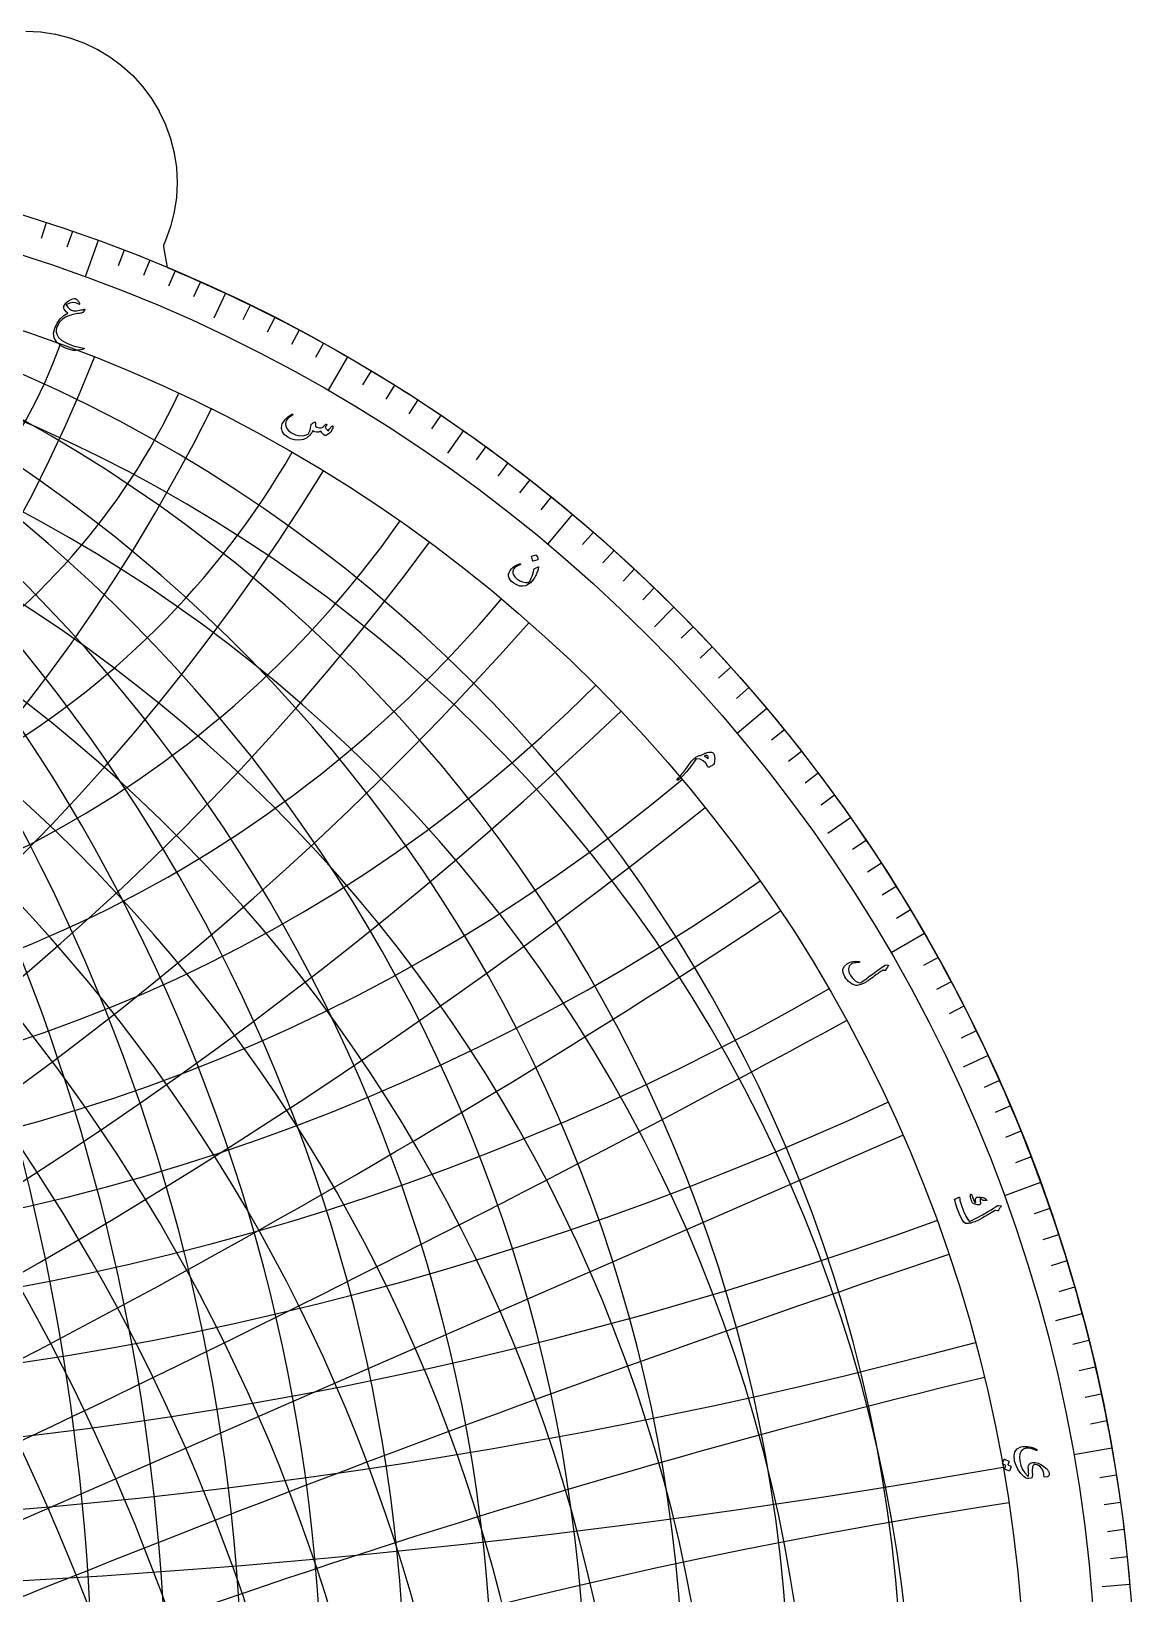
# Model space of a CAD drawing. Header units: millimetres. Extents: x -92 to 92, y -92 to 120.
# Drawn here: x 27.7 to 92.5, y 7.5 to 99.2 of the extents above; entities that cross this region are included whole.
import ezdxf

# ---------------------------------------------------------------- set-up
doc = ezdxf.new("R2010")
doc.units = ezdxf.units.MM
for name, color, linetype in [('CUT_OUTER', 1, 'Continuous'), ('ENGRAVE', 7, 'Continuous'), ('ENGRAVE_FINE', 8, 'Continuous'), ('TEXT', 5, 'Continuous')]:
    doc.layers.add(name, color=color, linetype=linetype)

msp = doc.modelspace()

# ---------------------------------------------------------------- linework, layer by layer
at = {"layer": 'CUT_OUTER'}
msp.add_lwpolyline([(27.3874, 99.2073), (28.243, 99.1653), (28.2577, 99.1638), (29.1051, 99.0381), (29.1195, 99.0352), (29.9506, 98.8271), (29.9647, 98.8228), (30.7713, 98.5342), (30.7849, 98.5286), (31.5593, 98.1623), (31.5723, 98.1553), (32.3071, 97.7149), (32.3194, 97.7067), (33.0075, 97.1964), (33.0189, 97.187), (33.6537, 96.6117), (33.6641, 96.6013), (34.2394, 95.9665), (34.2487, 95.9551), (34.7591, 95.267), (34.7672, 95.2548), (35.2077, 94.52), (35.2146, 94.507), (35.5809, 93.7325), (35.5865, 93.7189), (35.8751, 92.9123), (35.8794, 92.8982), (36.0876, 92.0672), (36.0905, 92.0528), (36.2162, 91.2053), (36.2176, 91.1907), (36.2596, 90.335), (36.2596, 90.3203), (36.2176, 89.4646), (36.2162, 89.45), (36.0905, 88.6025), (36.0876, 88.5881), (35.8794, 87.7571), (35.8751, 87.743), (35.5865, 86.9364), (35.5809, 86.9228), (35.4941, 86.7392), (35.4825, 86.7111), (35.4738, 86.6821), (35.4681, 86.6523), (35.4655, 86.622), (35.4659, 86.5917), (35.4693, 86.5616), (35.6722, 85.3444), (35.9219, 85.24), (36.4443, 85.018), (36.9652, 84.7928), (37.4848, 84.5644), (38.003, 84.3328), (38.5197, 84.098), (39.035, 83.8601), (39.5488, 83.619), (40.0612, 83.3748), (40.572, 83.1274), (41.0813, 82.8769), (41.589, 82.6232), (42.0952, 82.3665), (42.5998, 82.1067), (43.1028, 81.8437), (43.6042, 81.5777), (44.1039, 81.3086), (44.602, 81.0365), (45.0984, 80.7613), (45.5931, 80.483), (46.0861, 80.2018), (46.5773, 79.9175), (47.0668, 79.6302), (47.5545, 79.3399), (48.0404, 79.0466), (48.5245, 78.7504), (49.0068, 78.4511), (49.4873, 78.149), (49.9659, 77.8438), (50.4426, 77.5358), (50.9174, 77.2248), (51.3902, 76.9109), (51.8612, 76.5942), (52.3302, 76.2745), (52.7972, 75.952), (53.2623, 75.6266), (53.7253, 75.2984), (54.1863, 74.9673), (54.6453, 74.6334), (55.1022, 74.2967), (55.557, 73.9572), (56.0098, 73.6149), (56.4604, 73.2699), (56.9089, 72.922), (57.3553, 72.5715), (57.7995, 72.2182), (58.2415, 71.8622), (58.6814, 71.5035), (59.119, 71.1421), (59.5544, 70.778), (59.9876, 70.4112), (60.4185, 70.0418), (60.8471, 69.6698), (61.2735, 69.2951), (61.6975, 68.9178), (62.1192, 68.538), (62.5386, 68.1555), (62.9556, 67.7705), (63.3702, 67.383), (63.7825, 66.9929), (64.1924, 66.6002), (64.5998, 66.2051), (65.0048, 65.8075), (65.4074, 65.4074), (65.8075, 65.0048), (66.2051, 64.5998), (66.6002, 64.1924), (66.9929, 63.7825), (67.383, 63.3702), (67.7705, 62.9556), (68.1555, 62.5386), (68.538, 62.1192), (68.9178, 61.6975), (69.2951, 61.2735), (69.6698, 60.8471), (70.0418, 60.4185), (70.4112, 59.9876), (70.778, 59.5544), (71.1421, 59.119), (71.5035, 58.6814), (71.8622, 58.2415), (72.2182, 57.7995), (72.5715, 57.3553), (72.922, 56.9089), (73.2699, 56.4604), (73.6149, 56.0098), (73.9572, 55.557), (74.2967, 55.1022), (74.6334, 54.6453), (74.9673, 54.1863), (75.2984, 53.7253), (75.6266, 53.2623), (75.952, 52.7972), (76.2745, 52.3302), (76.5942, 51.8612), (76.9109, 51.3902), (77.2248, 50.9174), (77.5358, 50.4426), (77.8438, 49.9659), (78.149, 49.4873), (78.4511, 49.0068), (78.7504, 48.5245), (79.0466, 48.0404), (79.3399, 47.5545), (79.6302, 47.0668), (79.9175, 46.5773), (80.2018, 46.0861), (80.483, 45.5931), (80.7613, 45.0984), (81.0365, 44.602), (81.3086, 44.1039), (81.5777, 43.6042), (81.8437, 43.1028), (82.1067, 42.5998), (82.3665, 42.0952), (82.6232, 41.589), (82.8769, 41.0813), (83.1274, 40.572), (83.3748, 40.0612), (83.619, 39.5488), (83.8601, 39.035), (84.098, 38.5197), (84.3328, 38.003), (84.5644, 37.4848), (84.7928, 36.9652), (85.018, 36.4443), (85.24, 35.9219), (85.4589, 35.3982), (85.6744, 34.8732), (85.8868, 34.3468), (86.0959, 33.8192), (86.3018, 33.2903), (86.5045, 32.7601), (86.7039, 32.2287), (86.9, 31.6961), (87.0928, 31.1623), (87.2824, 30.6273), (87.4687, 30.0912), (87.6517, 29.5539), (87.8314, 29.0156), (88.0077, 28.4761), (88.1808, 27.9356), (88.3506, 27.394), (88.517, 26.8513), (88.6801, 26.3077), (88.8398, 25.7631), (88.9962, 25.2175), (89.1493, 24.6709), (89.299, 24.1235), (89.4453, 23.5751), (89.5883, 23.0258), (89.7279, 22.4757), (89.8641, 21.9247), (89.9969, 21.3729), (90.1264, 20.8203), (90.2524, 20.2669), (90.3751, 19.7127), (90.4944, 19.1578), (90.6102, 18.6022), (90.7226, 18.0459), (90.8317, 17.4889), (90.9373, 16.9312), (91.0394, 16.3729), (91.1382, 15.814), (91.2335, 15.2545), (91.3254, 14.6944), (91.4138, 14.1337), (91.4988, 13.5726), (91.5804, 13.0109), (91.6585, 12.4487), (91.7332, 11.8861), (91.8044, 11.323), (91.8721, 10.7595), (91.9364, 10.1956), (91.9972, 9.6313), (92.0546, 9.0666), (92.1085, 8.5016), (92.1589, 7.9363), (92.2059, 7.3706)], dxfattribs=at)
at = {"layer": 'ENGRAVE'}
for points in [[(31.6369, 86.9216), (30.8618, 84.792)], [(39.0922, 83.8335), (38.4081, 82.3664)], [(46.25, 80.1073), (45.1169, 78.1447)], [(53.0558, 75.7716), (52.1273, 74.4456)], [(59.4579, 70.8591), (58.0011, 69.1231)], [(65.4074, 65.4074), (64.2627, 64.2627)], [(70.8591, 59.4579), (69.1231, 58.0011)], [(75.7716, 53.0558), (74.4456, 52.1273)], [(80.1073, 46.25), (78.1447, 45.1169)], [(83.8335, 39.0922), (82.3664, 38.4081)], [(-78.8401, -34.4171), (78.8401, 34.4171)], [(86.9216, 31.6369), (84.792, 30.8618)], [(89.3481, 23.9408), (87.7845, 23.5218)], [(91.0947, 16.0625), (88.8629, 15.6689)], [(92.148, 8.0619), (90.5354, 7.9208)]]:
    msp.add_lwpolyline(points, dxfattribs=at)
for radius in [92.5, 90.2338, 86.025, 86.025]:
    msp.add_circle((0, 0), radius, dxfattribs=at)
for centre, radius, start, end in [((-102.5206, 0), 133.8311, 320, 40), ((-72.1835, 0), 112.2977, 310, 50), ((-49.6666, 0), 99.3331, 300, 60), ((-31.3105, 0), 91.5459, 290, 70), ((-15.1685, 0), 87.3521, 280, 80), ((0, 91.5459), 31.3105, 200, 340), ((0, 99.3331), 49.6666, 210, 330), ((0, 112.2977), 72.1835, 220, 320), ((0, 133.8311), 102.5206, 230, 310), ((0, 172.05), 148.9997, 240, 300), ((0, 251.5203), 236.3517, 250, 290), ((0, 495.3982), 487.872, 260, 280)]:
    msp.add_arc(centre, radius, start, end, dxfattribs=at)
at = {"layer": 'ENGRAVE_FINE'}
for points in [[(28.5841, 87.9727), (28.2839, 87.049)], [(30.1151, 87.4605), (29.7988, 86.5421)], [(33.149, 86.3562), (32.801, 85.4494)], [(34.6511, 85.7645), (34.2873, 84.864)], [(36.1426, 85.1467), (35.7631, 84.2527)], [(37.6231, 84.503), (37.2281, 83.6157)], [(40.5493, 83.1384), (40.1236, 82.2655)], [(41.9941, 82.4181), (41.5532, 81.5527)], [(43.4261, 81.6727), (42.9701, 80.8151)], [(44.8449, 80.9023), (44.374, 80.0528)], [(47.641, 79.288), (47.1408, 78.4555)], [(49.0175, 78.4444), (48.5028, 77.6208)], [(50.3791, 77.577), (49.8501, 76.7625)], [(51.7253, 76.686), (51.1822, 75.8808)], [(54.3701, 74.8341), (53.7992, 74.0483)], [(55.6679, 73.8738), (55.0834, 73.0981)], [(56.9487, 72.891), (56.3507, 72.1256)], [(58.2121, 71.886), (57.6009, 71.1312)], [(60.6855, 69.8106), (60.0483, 69.0776)], [(61.8946, 68.7409), (61.2447, 68.0191)], [(63.0848, 67.6502), (62.4225, 66.9399)], [(64.2559, 66.5389), (63.5812, 65.8403)], [(66.5389, 64.2559), (65.8403, 63.5812)], [(67.6502, 63.0848), (66.9399, 62.4225)], [(68.7409, 61.8946), (68.0191, 61.2447)], [(69.8106, 60.6855), (69.0776, 60.0483)], [(71.886, 58.2121), (71.1312, 57.6009)], [(72.891, 56.9487), (72.1256, 56.3507)], [(73.8738, 55.6679), (73.0981, 55.0834)], [(74.8341, 54.3701), (74.0483, 53.7992)], [(76.686, 51.7253), (75.8808, 51.1822)], [(77.577, 50.3791), (76.7625, 49.8501)], [(78.4444, 49.0175), (77.6208, 48.5028)], [(79.288, 47.641), (78.4555, 47.1408)], [(80.9023, 44.8449), (80.0528, 44.374)], [(81.6727, 43.4261), (80.8151, 42.9701)], [(82.4181, 41.9941), (81.5527, 41.5532)], [(83.1384, 40.5493), (82.2655, 40.1236)], [(84.503, 37.6231), (83.6157, 37.2281)], [(85.1467, 36.1426), (84.2527, 35.7631)], [(-78.8401, -34.4171), (78.8401, 34.4171)], [(85.7645, 34.6511), (84.864, 34.2873)], [(86.3562, 33.149), (85.4494, 32.801)], [(87.4605, 30.1151), (86.5421, 29.7988)], [(87.9727, 28.5841), (87.049, 28.2839)], [(88.4582, 27.0444), (87.5294, 26.7604)], [(88.9167, 25.4965), (87.9831, 25.2287)], [(89.7524, 22.3778), (88.81, 22.1428)], [(90.1292, 20.808), (89.1829, 20.5895)], [(90.4787, 19.2318), (89.5286, 19.0299)], [(90.8005, 17.6498), (89.8471, 17.4645)], [(91.3612, 14.4702), (90.4019, 14.3183)], [(91.5998, 12.8735), (90.638, 12.7383)], [(91.8105, 11.2729), (90.8465, 11.1545)], [(91.9933, 9.6689), (91.0273, 9.5674)]]:
    msp.add_lwpolyline(points, dxfattribs=at)
for centre, radius, start, end in [((-86.025, 0), 121.6577, 315, 45), ((-60.2354, 0), 105.0171, 305, 55), ((-40.1141, 0), 94.9181, 295, 65), ((-23.0503, 0), 89.0596, 285, 75), ((-7.5262, 0), 86.3536, 275, 85), ((-6.8976, -3.0111), 86.3536, 298.583333, 108.583334), ((-13.9016, -6.0687), 87.3521, 303.583333, 103.583333), ((-48.6731, 111.4968), 86.025, 248.583333, 338.583333), ((-21.1251, -9.222), 89.0596, 308.583333, 98.583333), ((-28.6955, -12.5268), 91.5459, 313.583333, 93.583333), ((6.8976, 3.0111), 86.3536, 118.583333, 288.583334), ((13.9016, 6.0687), 87.3521, 123.583333, 283.583333), ((21.1251, 9.222), 89.0596, 128.583333, 278.583333), ((28.6955, 12.5268), 91.5459, 133.583333, 273.583333), ((36.7638, 16.049), 94.9181, 138.583333, 268.583333), ((45.5184, 19.8707), 99.3331, 143.583333, 263.583333), ((55.2044, 24.0991), 105.0171, 148.583333, 258.583333), ((66.1547, 28.8794), 112.2977, 153.583333, 253.583333), ((78.8401, 34.4171), 121.6577, 158.583333, 248.583333), ((93.958, 41.0167), 133.8311, 163.583333, 243.583333), ((112.5954, 49.1527), 149.98, 168.583333, 238.583333), ((0, 94.9181), 40.1141, 205, 335), ((136.5551, 59.6122), 172.05, 173.583333, 233.583333), ((169.0732, 73.8077), 203.5525, 178.583333, 228.583333), ((216.6114, 94.5602), 251.5203, 183.583333, 223.583333), ((294.2353, 128.4463), 332.3751, 188.583333, 218.583333), ((447.1245, 195.189), 495.3982, 193.583333, 213.583333), ((901.1467, 393.3892), 987.0262, 198.5833333, 208.5833333), ((-901.1467, -393.3892), 987.0262, 18.5833333, 28.5833333), ((-447.1245, -195.189), 495.3982, 13.583333, 33.583333), ((-294.2353, -128.4463), 332.3751, 8.583333, 38.583333), ((-216.6114, -94.5602), 251.5203, 3.583333, 43.583333), ((-169.0732, -73.8077), 203.5525, 358.583333, 48.583333), ((-136.5551, -59.6122), 172.05, 353.583333, 53.583333), ((-112.5954, -49.1527), 149.98, 348.583333, 58.583333), ((-93.958, -41.0167), 133.8311, 343.583333, 63.583333), ((-78.8401, -34.4171), 121.6577, 338.583333, 68.583333), ((-66.1547, -28.8794), 112.2977, 333.583333, 73.583333), ((-55.2044, -24.0991), 105.0171, 328.583333, 78.583333), ((-45.5184, -19.8707), 99.3331, 323.583333, 83.583333), ((-36.7638, -16.049), 94.9181, 318.583333, 88.583333), ((-53.5435, 122.6535), 102.5206, 253.583333, 333.583333), ((-60.0044, 137.4536), 122.8564, 258.583333, 328.583333), ((0, 105.0171), 60.2354, 215, 325), ((-68.8342, 157.6802), 148.9997, 263.583333, 323.583333), ((-81.4378, 186.5516), 184.4812, 268.583333, 318.583333), ((0, 121.6577), 86.025, 225, 315), ((-100.6288, 230.5131), 236.3517, 273.583333, 313.583333), ((-132.9774, 304.6148), 321.0497, 278.583333, 308.583333), ((0, 149.98), 122.8564, 235, 305), ((-198.2001, 454.0221), 487.872, 283.583333, 303.583333), ((-394.8919, 904.5889), 983.2702, 288.5833333, 298.5833333), ((0, 203.5525), 184.4812, 245, 295), ((394.8919, -904.5889), 983.2702, 108.5833333, 118.5833333), ((0, 332.3751), 321.0497, 255, 285), ((198.2001, -454.0221), 487.872, 103.583333, 123.583333), ((132.9774, -304.6148), 321.0497, 98.583333, 128.583333)]:
    msp.add_arc(centre, radius, start, end, dxfattribs=at)
at = {"layer": 'TEXT'}
for points in [[(30.2216, 83.5234), (30.2728, 83.519), (30.3233, 83.4998), (30.373, 83.4659), (30.422, 83.4172), (30.4455, 83.3885), (30.4665, 83.3605), (30.485, 83.3332), (30.501, 83.3066), (30.5146, 83.2809), (30.5259, 83.2562), (30.5348, 83.2326), (30.5413, 83.2101), (30.5437, 83.1896), (30.5362, 83.1802), (30.519, 83.182), (30.492, 83.1948), (30.319, 83.2713), (30.1407, 83.2927), (29.9573, 83.259), (29.7692, 83.17), (29.7621, 83.1624), (29.7589, 83.1529), (29.7597, 83.1416), (29.7644, 83.1285), (29.8434, 83.009), (29.9408, 82.9136), (30.0568, 82.842), (30.1914, 82.7943), (30.2173, 82.7903), (30.2526, 82.7903), (30.2974, 82.7944), (30.3516, 82.8025), (30.4521, 82.8223), (30.541, 82.8396), (30.6182, 82.8546), (30.6836, 82.8671), (30.7373, 82.8773), (30.7793, 82.8851), (30.8095, 82.8906), (30.8279, 82.8938), (30.852, 82.8926), (30.8614, 82.8822), (30.856, 82.8626), (30.8359, 82.834), (30.773, 82.7625), (30.7221, 82.7108), (30.6832, 82.6789), (30.6563, 82.6667), (30.585, 82.6605), (30.5086, 82.6508), (30.427, 82.6378), (30.3403, 82.6214), (30.2484, 82.6016), (30.1514, 82.5784), (30.0494, 82.5517), (29.9422, 82.5216), (29.717, 82.4316), (29.524, 82.3002), (29.3631, 82.1276), (29.2341, 81.914), (29.1871, 81.7894), (29.1652, 81.6658), (29.1681, 81.5433), (29.1958, 81.4219), (29.3056, 81.233), (29.5039, 81.0591), (29.7907, 80.8994), (30.1661, 80.7531), (30.2258, 80.735), (30.2905, 80.7166), (30.3603, 80.6979), (30.435, 80.6789), (30.5148, 80.6599), (30.5993, 80.6411), (30.6886, 80.6224), (30.7828, 80.6039), (30.7987, 80.5997), (30.8096, 80.5945), (30.8157, 80.5882), (30.8168, 80.5808), (30.7913, 80.5566), (30.7173, 80.5333), (30.5948, 80.5108), (30.4239, 80.4889), (30.3219, 80.4799), (30.2346, 80.4773), (30.1622, 80.4813), (30.1044, 80.4919), (29.8972, 80.5515), (29.7134, 80.617), (29.553, 80.6884), (29.416, 80.766), (29.1783, 80.971), (29.0445, 81.209), (29.0148, 81.4805), (29.0898, 81.7858), (29.2331, 82.0833), (29.4069, 82.3288), (29.6115, 82.522), (29.8469, 82.6627), (29.7576, 82.7485), (29.6884, 82.8279), (29.6391, 82.9009), (29.61, 82.9674), (29.6045, 82.9921), (29.6036, 83.0171), (29.6075, 83.0425), (29.616, 83.0684), (29.6508, 83.1337), (29.6898, 83.1934), (29.7331, 83.2474), (29.7807, 83.2957), (29.8935, 83.3868), (30.0046, 83.4551), (30.114, 83.5006), (30.2216, 83.5234)], [(45.3405, 76.0289), (45.3523, 76.0378), (45.3634, 76.0426), (45.3739, 76.0432), (45.3837, 76.0396), (45.3942, 76.0315), (45.4014, 76.0217), (45.4054, 76.0102), (45.406, 75.9971), (45.4013, 75.9543), (45.3874, 75.906), (45.3642, 75.8523), (45.3318, 75.7932), (45.2695, 75.7023), (45.1981, 75.6231), (45.1179, 75.5556), (45.0287, 75.4999), (45.0031, 75.4889), (44.9787, 75.4832), (44.9556, 75.4826), (44.9337, 75.4872), (44.8655, 75.522), (44.8016, 75.5757), (44.7419, 75.6481), (44.6865, 75.7393), (44.563, 75.6859), (44.4457, 75.6711), (44.3344, 75.6948), (44.229, 75.7571), (44.1923, 75.702), (44.1553, 75.6501), (44.118, 75.6012), (44.0806, 75.5553), (44.0427, 75.5123), (44.0042, 75.4716), (43.9651, 75.4333), (43.9254, 75.3974), (43.8466, 75.3368), (43.7599, 75.2889), (43.6655, 75.2536), (43.5633, 75.2309), (43.3467, 75.2158), (43.1392, 75.2366), (42.9406, 75.2933), (42.7507, 75.386), (42.56, 75.5314), (42.4382, 75.698), (42.3852, 75.8863), (42.4011, 76.0965), (42.4241, 76.1626), (42.462, 76.2347), (42.5149, 76.3128), (42.5827, 76.397), (42.6653, 76.4846), (42.7607, 76.5703), (42.8692, 76.6542), (42.9906, 76.7362), (42.9992, 76.7407), (43.0077, 76.7427), (43.0161, 76.7421), (43.0244, 76.7388), (43.0317, 76.7338), (43.0372, 76.728), (43.0409, 76.7214), (43.0428, 76.714), (43.042, 76.7053), (43.0389, 76.6974), (43.0335, 76.6903), (43.026, 76.684), (42.8678, 76.5731), (42.7509, 76.4744), (42.6751, 76.3883), (42.6402, 76.3147), (42.6213, 76.12), (42.6653, 75.946), (42.772, 75.7927), (42.9415, 75.6596), (43.2098, 75.5288), (43.4666, 75.4694), (43.7125, 75.4816), (43.9478, 75.5656), (44.0105, 75.6746), (44.0595, 75.7997), (44.0948, 75.9409), (44.1162, 76.0982), (44.1171, 76.1149), (44.1202, 76.1285), (44.1256, 76.139), (44.1332, 76.1463), (44.1653, 76.1681), (44.1957, 76.1884), (44.2243, 76.2072), (44.2511, 76.2246), (44.2761, 76.2401), (44.2988, 76.2535), (44.3194, 76.2648), (44.3379, 76.2738), (44.3471, 76.2769), (44.3545, 76.2759), (44.3601, 76.2711), (44.3639, 76.2623), (44.3651, 76.2566), (44.3665, 76.2481), (44.3681, 76.2368), (44.3699, 76.2226), (44.3714, 76.2058), (44.3725, 76.1866), (44.3731, 76.165), (44.3732, 76.1409), (44.3744, 76.094), (44.3777, 76.0585), (44.3832, 76.0344), (44.3908, 76.0218), (44.4577, 75.9748), (44.5351, 75.9455), (44.623, 75.9342), (44.7214, 75.9405), (44.7656, 75.9572), (44.8214, 75.9943), (44.8889, 76.0518), (44.968, 76.1297), (44.9756, 76.1371), (44.9844, 76.1419), (44.9944, 76.1442), (45.0057, 76.1439), (45.0154, 76.1422), (45.0236, 76.1387), (45.0303, 76.1334), (45.0355, 76.1262), (45.0359, 76.1033), (45.021, 76.0693), (44.9909, 76.0243), (44.9457, 75.9682), (44.9805, 75.9026), (45.0258, 75.8461), (45.0815, 75.7989), (45.1478, 75.7608), (45.1586, 75.781), (45.1656, 75.7985), (45.1687, 75.8133), (45.1679, 75.8254), (45.166, 75.8375), (45.1668, 75.848), (45.1702, 75.8568), (45.1764, 75.8641)], [(57.4638, 67.7345), (57.4497, 67.6771), (57.4336, 67.6184), (57.4153, 67.5584), (57.3948, 67.4972), (57.3716, 67.4346), (57.3452, 67.3707), (57.3155, 67.3055), (57.2825, 67.2389), (57.2478, 67.1742), (57.2108, 67.1122), (57.1714, 67.053), (57.1297, 66.9966), (57.0856, 66.9427), (57.0389, 66.8913), (56.9896, 66.8423), (56.9379, 66.7957), (56.8793, 66.7505), (56.8201, 66.7129), (56.7604, 66.683), (56.7, 66.6608), (56.5357, 66.6331), (56.3653, 66.65), (56.1885, 66.7113), (56.0053, 66.8169), (55.8874, 66.9107), (55.7989, 67.0107), (55.7399, 67.1171), (55.7103, 67.2299), (55.7111, 67.3427), (55.7382, 67.4529), (55.7919, 67.5604), (55.8722, 67.6653), (55.9749, 67.7618), (56.0896, 67.8412), (56.2164, 67.9036), (56.3551, 67.9489), (56.3736, 67.9518), (56.3878, 67.9502), (56.3978, 67.944), (56.4034, 67.9332), (56.4052, 67.919), (56.3987, 67.9066), (56.3839, 67.8959), (56.3609, 67.887), (56.202, 67.8171), (56.0831, 67.7338), (56.0042, 67.6372), (55.965, 67.5275), (55.965, 67.4135), (56.004, 67.2997), (56.0819, 67.1858), (56.1986, 67.0719), (56.3616, 66.9603), (56.529, 66.887), (56.7009, 66.852), (56.8777, 66.8552), (56.8824, 66.8566), (56.8878, 66.86), (56.8939, 66.8653), (56.9007, 66.8727), (56.9482, 66.9354), (56.9948, 67.0158), (57.0404, 67.114), (57.0851, 67.2299), (57.1056, 67.2899), (57.1241, 67.3463), (57.1405, 67.3991), (57.1547, 67.4482), (57.1667, 67.4936), (57.176, 67.5354), (57.1827, 67.5735), (57.1867, 67.6079), (57.1895, 67.6252), (57.1946, 67.6392), (57.2019, 67.6497), (57.2115, 67.6567), (57.4336, 67.7724), (57.4492, 67.777), (57.4594, 67.7722), (57.4642, 67.758), (57.4638, 67.7345)], [(57.3179, 68.4721), (57.3234, 68.4725), (57.3292, 68.4707), (57.3352, 68.4667), (57.3414, 68.4605), (57.3729, 68.4019), (57.3981, 68.3414), (57.417, 68.279), (57.4296, 68.2146), (57.4294, 68.2067), (57.427, 68.2005), (57.4225, 68.196), (57.4159, 68.1934), (57.1486, 68.107), (57.1407, 68.1062), (57.1344, 68.1098), (57.1296, 68.1176), (57.1263, 68.1298), (57.1235, 68.1403), (57.1188, 68.1565), (57.1121, 68.1785), (57.1035, 68.2061), (57.0927, 68.2397), (57.0792, 68.2796), (57.0632, 68.3256), (57.0446, 68.3779), (57.0428, 68.3855), (57.0433, 68.3912), (57.0463, 68.3948), (57.0518, 68.3964)], [(66.9972, 56.7152), (67.0409, 56.7411), (67.0853, 56.7657), (67.1305, 56.7892), (67.1764, 56.8115), (67.223, 56.832), (67.2702, 56.8503), (67.3181, 56.8663), (67.3667, 56.8799), (67.4602, 56.8982), (67.5407, 56.9033), (67.6081, 56.8953), (67.6624, 56.8742), (67.7229, 56.8232), (67.7658, 56.7472), (67.7912, 56.6464), (67.7989, 56.5207), (67.7985, 56.484), (67.7968, 56.4474), (67.7941, 56.4109), (67.7903, 56.3745), (67.7854, 56.338), (67.7797, 56.3014), (67.7731, 56.2646), (67.7657, 56.2276), (67.7603, 56.2073), (67.7527, 56.1904), (67.743, 56.1767), (67.731, 56.1663), (67.6751, 56.1336), (67.6249, 56.1047), (67.5805, 56.0795), (67.5419, 56.0581), (67.5096, 56.0407), (67.4843, 56.0276), (67.4659, 56.0186), (67.4544, 56.0139), (67.4374, 56.0117), (67.4228, 56.0151), (67.4108, 56.0241), (67.4012, 56.0387), (67.2725, 56.2463), (67.1222, 56.3945), (66.9506, 56.4834), (66.7581, 56.5128), (66.7395, 56.5106), (66.7236, 56.505), (66.7105, 56.4963), (66.7002, 56.4842), (66.5745, 56.306), (66.4405, 56.1242), (66.2982, 55.9388), (66.1476, 55.7498), (65.9382, 55.5035), (65.7767, 55.3391), (65.6633, 55.2561), (65.598, 55.2546), (65.5903, 55.2698), (65.5932, 55.2895), (65.6066, 55.3136), (65.6307, 55.3421), (65.6846, 55.3973), (65.7391, 55.4566), (65.7943, 55.5199), (65.8501, 55.5874), (65.9067, 55.6585), (65.9641, 55.7329), (66.0223, 55.8105), (66.0813, 55.8914), (66.2792, 56.1629), (66.4423, 56.3705), (66.5709, 56.514), (66.6652, 56.5933), (66.7146, 56.6236), (66.7619, 56.6494), (66.8073, 56.6706), (66.8505, 56.6872), (66.8914, 56.6997), (66.9295, 56.7086), (66.9647, 56.7137), (66.9972, 56.7152)], [(67.1907, 56.6658), (67.2186, 56.6514), (67.2468, 56.6352), (67.2751, 56.6171), (67.3038, 56.5972), (67.3325, 56.5756), (67.3613, 56.5525), (67.3901, 56.5278), (67.4188, 56.5016), (67.4156, 56.5697), (67.4061, 56.6228), (67.3902, 56.6609), (67.368, 56.684), (67.3292, 56.7011), (67.2868, 56.7038), (67.2406, 56.692), (67.1907, 56.6658)], [(77.9529, 44.4102), (77.964, 44.4101), (77.9735, 44.4073), (77.9814, 44.4017), (77.9877, 44.3933), (77.9913, 44.3834), (77.9911, 44.3732), (77.987, 44.3625), (77.979, 44.3516), (77.9312, 44.2902), (77.8929, 44.232), (77.8641, 44.1769), (77.8447, 44.1249), (77.8366, 44.1082), (77.8228, 44.0969), (77.8032, 44.091), (77.7777, 44.0906), (77.7646, 44.092), (77.7519, 44.0933), (77.7398, 44.0944), (77.7282, 44.0954), (77.7173, 44.0963), (77.7073, 44.0973), (77.6982, 44.0983), (77.6899, 44.0993), (77.6753, 44.1006), (77.6597, 44.0986), (77.6433, 44.0934), (77.626, 44.085), (77.5808, 44.055), (77.5319, 44.0215), (77.4794, 43.9846), (77.4231, 43.9442), (77.3631, 43.9006), (77.2992, 43.8539), (77.2315, 43.8041), (77.1598, 43.7512), (77.089, 43.6973), (77.022, 43.6472), (76.959, 43.601), (76.8999, 43.5585), (76.8446, 43.5197), (76.7931, 43.4841), (76.7453, 43.4517), (76.7014, 43.4227), (76.5679, 43.3424), (76.4333, 43.2808), (76.2977, 43.2379), (76.1609, 43.2135), (76.0718, 43.2146), (75.9756, 43.2399), (75.8724, 43.2892), (75.7622, 43.3626), (75.6558, 43.4494), (75.5657, 43.5364), (75.492, 43.6239), (75.4346, 43.7117), (75.3341, 43.9569), (75.3254, 44.1697), (75.4087, 44.3503), (75.5843, 44.4989), (75.7369, 44.5729), (75.902, 44.6186), (76.0796, 44.636), (76.2697, 44.6249), (76.2817, 44.6226), (76.2909, 44.6181), (76.2972, 44.6116), (76.3007, 44.6029), (76.3024, 44.5925), (76.302, 44.5836), (76.2993, 44.5761), (76.2945, 44.5701), (76.2861, 44.563), (76.277, 44.5581), (76.267, 44.5554), (76.2561, 44.555), (76.0989, 44.5465), (75.9709, 44.5291), (75.8721, 44.5027), (75.8026, 44.4676), (75.6846, 44.3379), (75.6405, 44.1817), (75.6702, 43.9989), (75.7734, 43.7892), (75.8983, 43.6185), (76.0332, 43.4898), (76.1785, 43.4032), (76.3343, 43.3586), (76.3807, 43.3877), (76.4342, 43.423), (76.4948, 43.4643), (76.5626, 43.5117), (76.6376, 43.5655), (76.7198, 43.6259), (76.8093, 43.693), (76.906, 43.7667), (77.0065, 43.8415), (77.1056, 43.9148), (77.2034, 43.9864), (77.2998, 44.0564), (77.3951, 44.1246), (77.4892, 44.1909), (77.5822, 44.2551), (77.674, 44.3173), (77.7602, 44.3812), (77.7711, 44.3867), (77.7818, 44.3908), (77.7925, 44.3934), (77.8031, 44.3946)], [(84.5946, 30.2332), (84.569, 30.205), (84.5454, 30.1766), (84.5236, 30.148), (84.5038, 30.1193), (84.486, 30.0903), (84.4702, 30.0608), (84.4565, 30.0307), (84.4449, 30.0001), (84.4368, 29.987), (84.4248, 29.9794), (84.4088, 29.9771), (84.3888, 29.9801), (84.281, 30.0027), (84.2695, 30.0045), (84.2601, 30.0054), (84.2526, 30.0053), (84.2472, 30.0042), (84.0253, 29.8698), (83.8242, 29.7501), (83.6438, 29.6452), (83.4841, 29.555), (83.3453, 29.4795), (83.2276, 29.4192), (83.131, 29.3738), (83.0555, 29.3433), (82.9107, 29.2922), (82.8639, 29.2786), (82.8162, 29.2671), (82.7674, 29.2577), (82.7178, 29.2505), (82.667, 29.2456), (82.6152, 29.2432), (82.5623, 29.2433), (82.5083, 29.2459), (82.407, 29.3096), (82.2901, 29.4873), (82.1569, 29.7789), (82.0062, 30.184), (81.9639, 30.3123), (81.9278, 30.4321), (81.8981, 30.5435), (81.8746, 30.6465), (81.8752, 30.6569), (81.8785, 30.6654), (81.8845, 30.672), (81.8934, 30.6768), (81.9373, 30.6963), (81.9775, 30.7137), (82.0137, 30.7291), (82.0462, 30.7424), (82.0752, 30.7538), (82.101, 30.7634), (82.1238, 30.7712), (82.1435, 30.7772), (82.1548, 30.78), (82.1623, 30.7784), (82.166, 30.7725), (82.1659, 30.7622), (82.1707, 30.686), (82.1884, 30.5922), (82.2188, 30.4806), (82.2618, 30.3513), (82.402, 29.9692), (82.5285, 29.6764), (82.6423, 29.473), (82.744, 29.3593), (82.8338, 29.3914), (82.9907, 29.4676), (83.2145, 29.5882), (83.5051, 29.7533), (83.795, 29.9216), (84.0137, 30.0501), (84.1615, 30.1387), (84.2384, 30.1871), (84.2592, 30.2011), (84.2786, 30.2142), (84.2967, 30.2265), (84.3134, 30.2378), (84.3287, 30.2481), (84.3422, 30.2574), (84.354, 30.2656), (84.3641, 30.2729), (84.3867, 30.2869), (84.4098, 30.2961), (84.4335, 30.3003), (84.4577, 30.2997), (84.5902, 30.2826), (84.5995, 30.2806), (84.6063, 30.2773), (84.6106, 30.2727), (84.6125, 30.2668), (84.6112, 30.2583), (84.6078, 30.2498), (84.6022, 30.2415), (84.5946, 30.2332)], [(83.7639, 30.6143), (83.7652, 30.6085), (83.7648, 30.6028), (83.7626, 30.5974), (83.7587, 30.5921), (83.7545, 30.5893), (83.7497, 30.5871), (83.7442, 30.5856), (83.7381, 30.5846), (83.5593, 30.5901), (83.5406, 30.592), (83.5256, 30.5955), (83.5141, 30.6008), (83.5061, 30.6078), (83.4819, 30.6413), (83.4564, 30.668), (83.4297, 30.6879), (83.4017, 30.701), (83.3896, 30.7012), (83.3802, 30.6914), (83.3737, 30.6717), (83.37, 30.6421), (83.3704, 30.6234), (83.3714, 30.6043), (83.3729, 30.5848), (83.375, 30.5648), (83.3778, 30.5442), (83.3812, 30.5229), (83.3853, 30.5007), (83.3902, 30.4777), (83.3866, 30.391), (83.3316, 30.3437), (83.2251, 30.3355), (83.0673, 30.3664), (83.0171, 30.3845), (82.9756, 30.405), (82.9429, 30.4277), (82.9188, 30.4528), (82.9, 30.4832), (82.8805, 30.5276), (82.8604, 30.586), (82.8397, 30.6584), (82.8299, 30.6956), (82.8218, 30.7315), (82.8155, 30.7658), (82.811, 30.7988), (82.8077, 30.8301), (82.8051, 30.8595), (82.8032, 30.8872), (82.8019, 30.9129), (82.8045, 30.9301), (82.8097, 30.9436), (82.8175, 30.9534), (82.8279, 30.9596), (82.8402, 30.9621), (82.8505, 30.9597), (82.8589, 30.9523), (82.8654, 30.94), (82.8835, 30.8999), (82.9033, 30.8541), (82.9247, 30.8026), (82.9478, 30.7454), (82.9908, 30.6387), (83.0283, 30.5568), (83.0603, 30.4998), (83.087, 30.4676), (83.0922, 30.4641), (83.0978, 30.4632), (83.1036, 30.4649), (83.1097, 30.4692), (83.113, 30.4734), (83.1151, 30.4796), (83.116, 30.4879), (83.1157, 30.4983), (83.1048, 30.5917), (83.1018, 30.6314), (83.1038, 30.667), (83.1105, 30.6985), (83.1221, 30.7259), (83.1381, 30.7514), (83.1575, 30.7701), (83.1802, 30.7821), (83.2062, 30.7873), (83.3923, 30.7945), (83.5473, 30.7681), (83.6712, 30.708), (83.7639, 30.6143)], [(87.099, 14.4352), (87.1157, 14.5412), (87.0983, 14.6535), (87.0467, 14.7719), (86.9609, 14.8964), (86.8863, 14.9719), (86.8026, 15.0309), (86.7098, 15.0734), (86.6078, 15.0996), (86.5882, 15.1005), (86.5684, 15.0975), (86.5486, 15.0905), (86.5286, 15.0795), (86.4712, 15.0191), (86.4356, 14.9285), (86.4218, 14.8076), (86.4297, 14.6565), (86.4387, 14.5077), (86.4281, 14.3967), (86.3979, 14.3237), (86.3484, 14.2886), (86.236, 14.2671), (86.1319, 14.2725), (86.036, 14.3048), (85.9484, 14.364), (85.753, 14.5652), (85.596, 14.7874), (85.477, 15.0309), (85.3959, 15.2961), (85.3632, 15.5955), (85.4126, 15.8334), (85.5447, 16.01), (85.7597, 16.1253), (85.8844, 16.1531), (86.024, 16.1607), (86.1786, 16.1481), (86.3482, 16.115), (86.3961, 16.1013), (86.4426, 16.0868), (86.4877, 16.0714), (86.5314, 16.0551), (86.5738, 16.0378), (86.6153, 16.0192), (86.6558, 15.9995), (86.6953, 15.9786), (86.7123, 15.9665), (86.7204, 15.9544), (86.7199, 15.9424), (86.7106, 15.9303), (86.6977, 15.9221), (86.6841, 15.9182), (86.6697, 15.9186), (86.6545, 15.9232), (86.427, 16.0123), (86.229, 16.053), (86.0607, 16.0459), (85.9219, 15.9911), (85.7868, 15.8731), (85.704, 15.7217), (85.6733, 15.5367), (85.6943, 15.318), (85.7655, 15.0456), (85.8661, 14.8065), (85.9965, 14.6004), (86.157, 14.4273), (86.1697, 14.4174), (86.1813, 14.4148), (86.1916, 14.4194), (86.2007, 14.4314), (86.2139, 14.4761), (86.2188, 14.5505), (86.2155, 14.6548), (86.2037, 14.7888), (86.1971, 14.9262), (86.2105, 15.0343), (86.2441, 15.1131), (86.2978, 15.1628), (86.3658, 15.1933), (86.4395, 15.2115), (86.5191, 15.2171), (86.6044, 15.2103), (86.7767, 15.1695), (86.941, 15.0995), (87.097, 15.0002), (87.2449, 14.8715), (87.2806, 14.8366), (87.3122, 14.8022), (87.3398, 14.7683), (87.3634, 14.7349), (87.383, 14.7022), (87.3988, 14.6704), (87.4109, 14.6396), (87.4193, 14.6098), (87.428, 14.4893), (87.3885, 14.408), (87.3007, 14.366), (87.1649, 14.3632), (87.1268, 14.3716), (87.1031, 14.3864), (87.0938, 14.4076), (87.099, 14.4352)], [(85.1703, 14.9897), (85.1748, 14.9866), (85.1781, 14.9817), (85.18, 14.975), (85.1807, 14.9665), (85.1746, 14.9346), (85.1671, 14.9035), (85.1583, 14.8732), (85.1482, 14.8436), (85.1365, 14.8145), (85.1233, 14.7857), (85.1083, 14.7573), (85.0917, 14.7291), (85.0862, 14.7233), (85.0798, 14.72), (85.0726, 14.7194), (85.0645, 14.7213), (84.8046, 14.8257), (84.8008, 14.8291), (84.7998, 14.835), (84.8016, 14.8432), (84.806, 14.854), (84.8106, 14.8616), (84.8165, 14.8737), (84.8238, 14.8903), (84.8325, 14.9115), (84.8428, 14.9375), (84.8547, 14.9684), (84.8684, 15.0043), (84.8837, 15.0452), (84.6813, 15.1276), (84.6747, 15.1319), (84.6722, 15.1384), (84.6736, 15.1472), (84.679, 15.1583), (84.6836, 15.1679), (84.6905, 15.1829), (84.6995, 15.2034), (84.7108, 15.2294), (84.7241, 15.2612), (84.7396, 15.2992), (84.757, 15.3435), (84.7765, 15.394), (84.7803, 15.3996), (84.7846, 15.4025), (84.7893, 15.4027), (84.7945, 15.4004), (85.0463, 15.2928), (85.0509, 15.2898), (85.0541, 15.2849), (85.0561, 15.2782), (85.0569, 15.2697), (85.053, 15.2428), (85.0477, 15.2165), (85.0409, 15.1907), (85.0326, 15.1653), (85.023, 15.1406), (85.0122, 15.1164), (85.0004, 15.0929), (84.9875, 15.0699)]]:
    msp.add_lwpolyline(points, close=True, dxfattribs=at)

doc.saveas('drawing.dxf')
